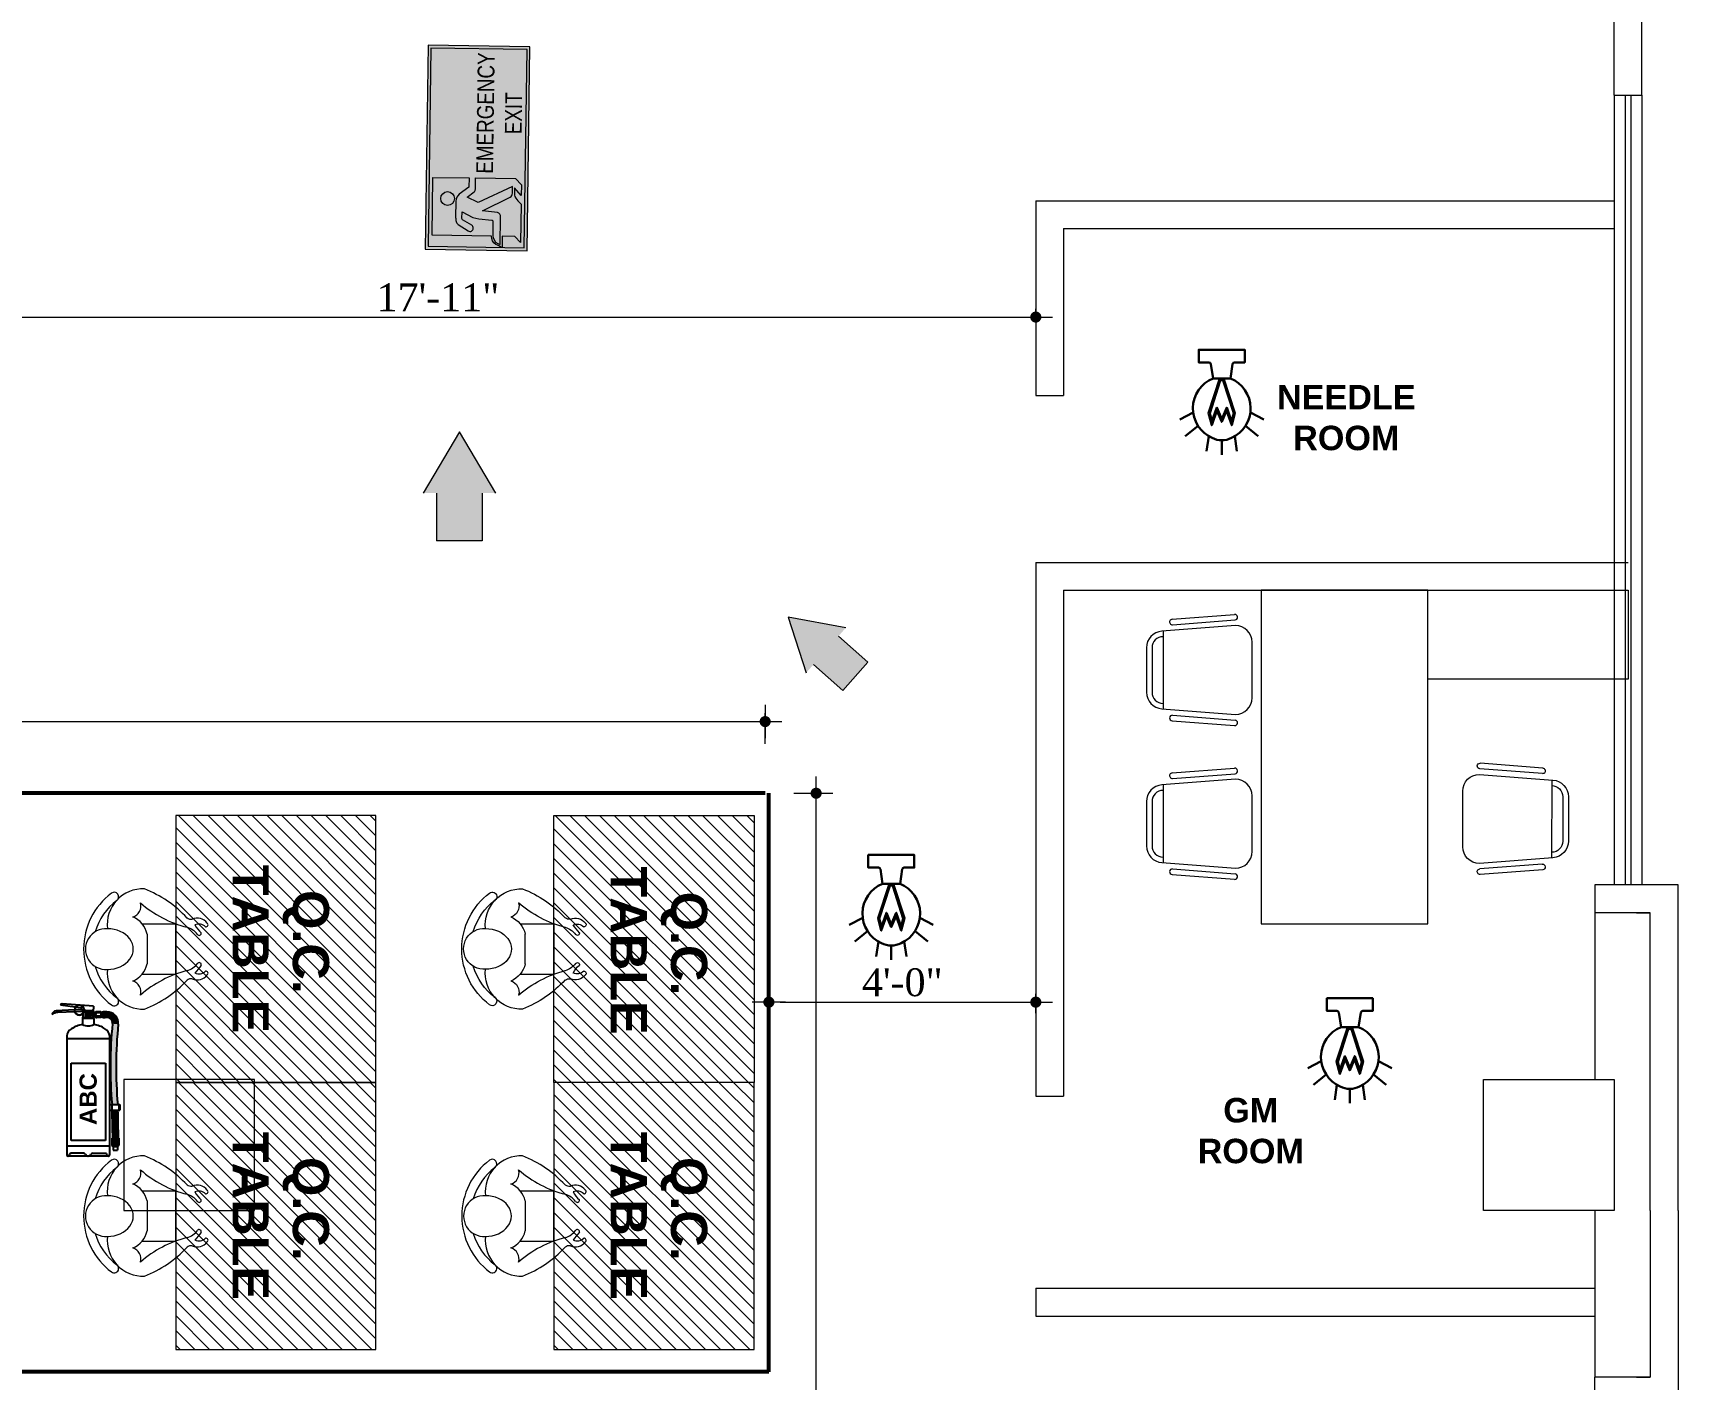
# Model space of a CAD drawing. Header units: inches. Extents: x -250485 to 735580, y -140410 to 288049.
# Drawn here: x 35336.7 to 35632.6, y 21327.8 to 21569.8 of the extents above; entities that cross this region are included whole.
import ezdxf

# ---------------------------------------------------------------- set-up
doc = ezdxf.new("R2010")
doc.units = ezdxf.units.IN
doc.header["$MEASUREMENT"] = 0
doc.header["$PDMODE"] = 35
doc.linetypes.add('DASHED', pattern=[0.75, 0.5, -0.25])
doc.layers.get('0').update_dxf_attribs({"lineweight": 0})
doc.layers.get('Defpoints').update_dxf_attribs({"lineweight": 0})
for name, color, linetype, lineweight in [('COLUMN-2', 102, 'Continuous', 0), ('DIM 01', 250, 'Continuous', 9), ('DIM_WORKING', 7, 'Continuous', 0), ('Emergency Light', 251, 'Continuous', 15), ('evacuation plan', 162, 'Continuous', 13), ('FURNITURE', 144, 'Continuous', 0), ('Layer1', 134, 'Continuous', 0), ('LINK', 32, 'Continuous', 0), ('MAN', 215, 'Continuous', 0), ('Road', 7, 'DASHED', 0), ('sheet', 7, 'Continuous', 15), ('Table', 244, 'Continuous', 0), ('TEXT-1', 7, 'Continuous', 0), ('wall', 7, 'Continuous', 0), ('WALL (I)', 7, 'Continuous', 0), ('window', 140, 'Continuous', 0)]:
    doc.layers.add(name, color=color, linetype=linetype, lineweight=lineweight)
doc.layers.add('FIREACC', color=30, linetype='Continuous')
doc.layers.add('OUTSIDE', color=253, linetype='Continuous')
doc.styles.add('DIM-3', font='arial.ttf', dxfattribs={"width": 0.8, "height": 6})
doc.styles.add('REG', font='times.ttf')
doc.styles.get("Standard").update_dxf_attribs({"font": 'arialbd.ttf', "height": 24})
doc.dimstyles.new('Dim-Pres', dxfattribs={"dimtxt": 5.5, "dimasz": 2, "dimexe": 1.5, "dimexo": 1.5, "dimgap": 1, "dimtad": 3, "dimdec": 0, "dimzin": 3, "dimdsep": 46, "dimlunit": 4, "dimtxsty": 'REG', "dimblk": 'point', "dimcen": 2, "dimclrd": 256, "dimclre": 256, "dimclrt": 7, "dimadec": 0, "dimazin": 0, "dimtfac": 0.75, "dimtdec": 0, "dimtmove": 1, "dimatfit": 3, "dimldrblk": 'point', "dimfxl": 0, "dimtolj": 1, "dimtzin": 0, "dimlwd": -1, "dimlwe": -1, "dimarcsym": 1})
pattern_1 = [(135, (57657.0014, 58848.9375), (-1.325825215, -1.325825215), [])]

# ---------------------------------------------------------------- blocks, each defined once
blk = doc.blocks.new('A$C03734933')
at = {"layer": 'FURNITURE', "color": 0, "lineweight": 13}
for p, q in [((-17.03, -0.59), (-8.24, 6.47)), ((-6.99, 4.91), (-17.34, -3.4)), ((-16.41, -1.37), (-7.62, 5.69)), ((2.82, -4.13), (-2.82, 4.13)), ((-17.16, -3.25), (-9.25, -14.81)), ((-17.94, -7.43), (-13.43, -14.02)), ((-17.11, -6.87), (-12.6, -13.46)), ((-9.45, -14.93), (2.04, -8.3)), ((-7.22, -14.79), (2.54, -9.16)), ((-6.72, -15.66), (3.04, -10.03))]:
    blk.add_line(p, q, dxfattribs=at)
for centre, radius, start, end in [((-7.93, 6.08), 0.5, 308.7694, 128.7694), ((-5.3, 2.43), 3, 34.3706, 124.3706), ((-16.72, -0.98), 0.5, 128.7694, 308.7694), ((-15.46, -5.74), 3, 128.7694, 214.3706), ((-15.46, -5.74), 2, 124.3706, 214.3706), ((0.35, -5.82), 3, 304.3706, 34.3706), ((2.79, -9.6), 0.5, 299.9719, 119.9719), ((-10.95, -12.33), 3, 214.3706, 299.9719), ((-10.95, -12.33), 2, 214.3706, 304.3706), ((-6.97, -15.23), 0.5, 119.9719, 299.9719)]:
    blk.add_arc(centre, radius, start, end, dxfattribs=at)
blk = doc.blocks.new('A$C2EF268AB')
at = {"layer": 'FURNITURE', "color": 0, "lineweight": 13}
blk.add_blockref('A$C03734933', (15.46, 5.74), dxfattribs=at)
blk = doc.blocks.new('A$C0A385B62')
at = {"layer": 'MAN'}
for p, q in [((12.8, 13.8), (5.25, 13.8)), ((5.25, 8.74), (5.25, 13.8)), ((12.8, 8.74), (12.8, 13.8)), ((6.78, 9.5), (11.27, 9.5))]:
    blk.add_line(p, q, dxfattribs=at)
for centre, major_axis, ratio, start_param, end_param in [((6.29, 17.03), (1.33, -1.33), 1, 3.011756, 4.336791), ((5.39, 18.34), (0.213, 0.213), 1, -0.990366, 1.743844), ((6.72, 17.29), (1.01, 1.01), 1, 1.590737, 2.798433), ((3.04, 20.88), (3.42, 3.42), 1, 4.442782, 4.759624), ((6.68, 17.32), (0.22, -0.22), 1, 6.040082, 8.853084), ((11.37, 17.32), (0.22, 0.22), 1, 0.571694, 3.384696), ((53.03, 68.46), (46.44, -46.44), 1, 4.811956, 4.835194), ((12.66, 18.34), (0.213, -0.213), 1, 1.397749, 4.131959), ((11.33, 17.29), (1.01, 1.01), 1, -1.227636, -0.01994), ((11.76, 17.03), (1.33, 1.33), 1, -1.195198, 0.129837), ((16.26, 2.74), (12.33, 12.33), 1, 1.534761, 1.981495), ((-10.84, 19.76), (12.13, 12.13), 1, -1.500161, -1.035997), ((3.52, 16.15), (0.744, -0.744), 1, 0.12019, 0.903179), ((8.74, 14.62), (2.19, -2.19), 1, 3.016096, 3.635716), ((9.31, 14.62), (2.19, 2.19), 1, -0.494124, 0.125496), ((28.88, 19.76), (12.13, 12.13), 1, 2.606793, 3.070957), ((14.53, 16.15), (0.744, 0.744), 1, 2.238414, 3.021402), ((1.82, 2.74), (12.33, 12.33), 1, -0.410698, 0.036036), ((5.41, 8.93), (3.82, -3.82), 1, 3.892704, 5.607304), ((2.59, 6.86), (1.22, 1.22), 1, -0.491791, 1.062111), ((7.56, 5.99), (2.55, 2.55), 1, 1.002801, 1.964608), ((9.04, 3.6), (0, 3.84), 0.793116, 4.700072, 7.865366), ((10.49, 5.99), (2.55, 2.55), 1, -0.393812, 0.567995), ((12.64, 8.93), (3.82, 3.82), 1, 3.82371, 5.532074), ((15.46, 6.86), (1.22, -1.22), 1, 2.079482, 3.633383), ((1.21, 4.56), (0.486, -0.486), 1, 1.452986, 4.552069), ((9.06, 10.51), (6.48, -6.48), 1, 4.573278, 5.207423), ((9.03, 10.51), (6.48, -6.48), 1, 5.787108, 6.421253), ((16.87, 4.58), (0.475, 0.475), 1, -1.432729, 1.708864), ((9.03, 10.51), (7.43, 7.43), 1, 3.004593, 4.850456), ((9.04, 3.33), (2.16, -2.16), 1, 3.851468, 7.14293)]:
    blk.add_ellipse(centre, major_axis=major_axis, ratio=ratio, start_param=start_param, end_param=end_param, dxfattribs=at)
blk = doc.blocks.new('A$C16DB04AD')
at = {"layer": 'Emergency Light', "color": 154, "lineweight": 30}
for p, q in [((-6.54, -14.39), (-9.59, -15.98)), ((6.54, -14.39), (9.59, -15.98)), ((-5.43, -17.4), (-8.33, -19.77)), ((5.43, -17.4), (8.33, -19.77)), ((-2.95, -19.78), (-3.46, -23.22)), ((0, -20.7), (0, -24)), ((2.95, -19.78), (3.46, -23.22))]:
    blk.add_line(p, q, dxfattribs=at)
blk.add_lwpolyline([(-2, -6.57), (-2.49, -3.28, 0.371278), (-2.94, -2.89), (-5.25, -2.89), (-5.25, 0), (5.25, 0), (5.25, -2.89), (2.94, -2.89, 0.371278), (2.49, -3.28), (2, -6.57)], format="xyb", dxfattribs=at)
at = {"layer": 'Emergency Light', "color": 1, "lineweight": 30}
blk.add_lwpolyline([(-0.43, -6.57), (-3.01, -14.48), (-2.28, -17.27), (-1.1, -13.91), (0, -16.5), (1.1, -13.91), (2.28, -17.27), (3.01, -14.48), (0.43, -6.57)], dxfattribs=at)
blk.add_lwpolyline([(0.43, -7.28, 0.690361), (-0.43, -7.28), (-2.75, -14.5), (-2.25, -16.42), (-1.12, -13.21), (0, -15.86), (1.12, -13.21), (2.25, -16.42), (2.75, -14.5), (0.43, -7.28)], format="xyb", dxfattribs=at)
at = {"layer": 'Emergency Light', "color": 154, "lineweight": 30}
blk.add_lwpolyline([(-2.02, -6.58), (2, -6.57)], dxfattribs=at)
for centre, radius, start, end in [((0.78, -13.41), 7.38, 112.0671, 245.9767), ((-0.78, -13.41), 7.38, 294.0233, 67.9329), ((0, -15.96), 4.74, 241.9689, 298.0311)]:
    blk.add_arc(centre, radius, start, end, dxfattribs=at)
blk = doc.blocks.new('WFE')
h = blk.add_hatch(color=255)
h.dxf.hatch_style = 1
h.paths.add_polyline_path([(-267898.14, 138466.65), (-267925.22, 138466.65), (-267925.22, 138453.12), (-267898.14, 138453.12)])
at = {"true_color": 0x00823c}
h = blk.add_hatch(color=116, dxfattribs=at)
h.dxf.hatch_style = 1
h.paths.add_polyline_path([(-267898.53, 138466.27), (-267924.83, 138466.27), (-267924.83, 138453.5), (-267898.53, 138453.5)])
h = blk.add_hatch(color=7)
h.dxf.hatch_style = 1
edge = h.paths.add_edge_path()
edge.add_line((-267915.67, 138465.76), (-267915.67, 138460.96))
edge.add_line((-267915.67, 138460.96), (-267916.89, 138460.95))
edge.add_line((-267916.89, 138460.95), (-267917.87, 138462.22))
edge.add_arc((-267918.79, 138461.48), 1.18, 38.6997, 89.1552)
edge.add_line((-267918.77, 138462.66), (-267920.97, 138462.66))
edge.add_arc((-267920.89, 138460.14), 2.52, 91.7797, 103.5408)
edge.add_arc((-267921.27, 138461.83), 0.786, 105.7358, 142.6328)
edge.add_line((-267921.89, 138462.31), (-267922.7, 138460.97))
edge.add_arc((-267922.33, 138460.73), 0.434, 146.6305, 329.27)
edge.add_line((-267921.96, 138460.51), (-267921.24, 138461.73))
edge.add_arc((-267921.09, 138461.64), 0.176, 91.289, 148.2105, ccw=False)
edge.add_line((-267921.09, 138461.82), (-267920.17, 138461.82))
edge.add_line((-267920.17, 138461.82), (-267920.91, 138460.36))
edge.add_line((-267920.91, 138460.36), (-267921.1, 138459.57))
edge.add_line((-267921.1, 138459.57), (-267921.25, 138457.85))
edge.add_arc((-267921.37, 138457.83), 0.125, -85.898, 7.6051, ccw=False)
edge.add_line((-267921.36, 138457.71), (-267922.79, 138457.71))
edge.add_arc((-267922.82, 138454.18), 3.53, 89.4971, 101.3594)
edge.add_arc((-267923.32, 138456.51), 1.15, 100.0089, 171.4142)
edge.add_line((-267924.45, 138456.68), (-267920.81, 138456.69))
edge.add_arc((-267920.77, 138457.28), 0.589, 266.7226, 344.0757)
edge.add_line((-267920.21, 138457.12), (-267920.01, 138459.09))
edge.add_line((-267920.01, 138459.09), (-267918.13, 138455.48))
edge.add_arc((-267917.62, 138455.74), 0.573, 207.3378, 270.1311)
edge.add_line((-267917.62, 138455.17), (-267916.72, 138455.17))
edge.add_line((-267916.72, 138455.17), (-267918.94, 138459.69))
edge.add_line((-267918.94, 138459.69), (-267918.25, 138461.19))
edge.add_line((-267918.25, 138461.19), (-267917.51, 138460.24))
edge.add_arc((-267917.16, 138460.56), 0.468, 222.2016, 269.5545)
edge.add_line((-267917.16, 138460.09), (-267915.67, 138460.09))
edge.add_line((-267915.67, 138460.09), (-267915.67, 138454.79))
edge.add_line((-267915.67, 138454.79), (-267916.48, 138453.99))
edge.add_line((-267916.48, 138453.99), (-267917.89, 138453.99))
edge.add_line((-267917.89, 138453.99), (-267916.91, 138454.91))
edge.add_line((-267916.91, 138454.91), (-267917.87, 138454.91))
edge.add_arc((-267917.29, 138453.25), 1.76, 109.0672, 137.8746)
edge.add_line((-267918.6, 138454.43), (-267919.06, 138453.99))
edge.add_line((-267919.06, 138453.99), (-267924.15, 138453.99))
edge.add_line((-267924.15, 138453.99), (-267923.36, 138454.78))
edge.add_line((-267923.36, 138454.78), (-267923.36, 138456.44))
edge.add_line((-267923.36, 138456.44), (-267924.83, 138456.43))
edge.add_arc((-267918.88, 138454.19), 6.36, 150.9073, 159.3468, ccw=False)
edge.add_arc((-267923.35, 138456.57), 1.3, 89.7522, 146.6944, ccw=False)
edge.add_line((-267923.34, 138457.87), (-267923.34, 138465.76))
edge.add_line((-267923.34, 138465.76), (-267915.67, 138465.76))
edge = h.paths.add_edge_path(flags=16)
edge.add_arc((-267918.45, 138463.76), 0.912, 0, 360)
h = blk.add_hatch(color=7)
h.dxf.hatch_style = 1
h.paths.add_polyline_path([(-267910.19, 138462.55), (-267910.19, 138463.83), (-267907.55, 138463.83), (-267909.18, 138465.36), (-267907.54, 138465.36), (-267905.16, 138463.19), (-267907.53, 138461.02), (-267909.19, 138461.02), (-267907.55, 138462.55)])
at = {"color": 255}
blk.add_lwpolyline([(-267898.14, 138466.65), (-267925.22, 138466.65), (-267925.22, 138453.12), (-267898.14, 138453.12)], close=True, dxfattribs=at)
at = {"color": 116, "true_color": 0x00823c}
blk.add_lwpolyline([(-267898.53, 138466.27), (-267924.83, 138466.27), (-267924.83, 138453.5), (-267898.53, 138453.5)], close=True, dxfattribs=at)
at = {"color": 255}
blk.add_lwpolyline([(-267915.67, 138465.76), (-267915.67, 138460.96), (-267916.89, 138460.95), (-267917.87, 138462.22, 0.223781), (-267918.77, 138462.66), (-267920.97, 138462.66, 0.051363), (-267921.48, 138462.59, 0.162399), (-267921.89, 138462.31), (-267922.7, 138460.97, 1.023303), (-267921.96, 138460.51), (-267921.24, 138461.73, -0.253603), (-267921.09, 138461.82), (-267920.17, 138461.82), (-267920.91, 138460.36), (-267921.1, 138459.57), (-267921.25, 138457.85, -0.432237), (-267921.36, 138457.71), (-267922.79, 138457.71, 0.051805), (-267923.52, 138457.64, 0.322053), (-267924.45, 138456.68), (-267920.81, 138456.69, 0.350945), (-267920.21, 138457.12), (-267920.01, 138459.09), (-267918.13, 138455.48, 0.281056), (-267917.62, 138455.17), (-267916.72, 138455.17), (-267918.94, 138459.69), (-267918.25, 138461.19), (-267917.51, 138460.24, 0.209607), (-267917.16, 138460.09), (-267915.67, 138460.09), (-267915.67, 138454.79), (-267916.48, 138453.99), (-267917.89, 138453.99), (-267916.91, 138454.91), (-267917.87, 138454.91, 0.126362), (-267918.6, 138454.43), (-267919.06, 138453.99), (-267924.15, 138453.99), (-267923.36, 138454.78), (-267923.36, 138456.44), (-267924.83, 138456.43, -0.036841), (-267924.44, 138457.28, -0.253699), (-267923.34, 138457.87), (-267923.34, 138465.76), (-267915.67, 138465.76)], format="xyb", close=True, dxfattribs=at)
blk.add_circle((-267918.45, 138463.76), 0.912, dxfattribs=at)
at = {"layer": 'DIM 01', "color": 255, "lineweight": -2, "insert": (-267908.26, 138460.02), "char_height": 2.2352, "attachment_point": 1, "style": 'DIM-3'}
blk.add_mtext_dynamic_manual_height_columns('\\pi-6.82409;{\\C0;EMERGENCY\\P\\pi-1.53473;EXIT}', width=2.2352, gutter_width=11.18, heights=[0], dxfattribs=at)
blk = doc.blocks.new('hfev')
at = {"layer": 'evacuation plan'}
h = blk.add_hatch(color=60, dxfattribs=at)
h.dxf.hatch_style = 1
h.paths.add_polyline_path([(40299.06, 13041.14), (40287.18, 13021.16), (40310.94, 13021.16)])
h.paths.add_polyline_path([(40306.54, 13021.16), (40291.58, 13021.16), (40291.58, 13005.53), (40306.54, 13005.53)])
at = {"layer": 'evacuation plan', "color": 9, "true_color": 0xafd9aa}
for p, q in [((40287.18, 13021.16), (40299.06, 13041.14)), ((40299.06, 13041.14), (40310.94, 13021.16)), ((40291.58, 13021.16), (40291.58, 13005.53)), ((40306.54, 13021.16), (40306.54, 13005.53)), ((40291.58, 13005.53), (40306.54, 13005.53))]:
    blk.add_line(p, q, dxfattribs=at)
blk = doc.blocks.new('*U196')
at = {"layer": 'OUTSIDE', "linetype": 'Continuous'}
for points in [[(-100.1, 481.8), (-104.2, 460.2), (-78.9, 477.6)], [(-78.9, 477.6), (-104.2, 460.2), (-84.3, 462.4)], [(-84.3, 462.4), (-104.2, 460.2), (-76.6, 321.2)], [(-104.2, 460.2), (-96.6, 320.1), (-76.6, 321.2)], [(-85.3, 498), (-100.1, 481.8), (-46.6, 485.8)], [(-46.6, 485.8), (-100.1, 481.8), (-64, 484)], [(-64, 484), (-100.1, 481.8), (-78.9, 477.6)], [(-64.2, 504), (-85.3, 498), (-52.4, 503.4)], [(-52.4, 503.4), (-85.3, 498), (-46.6, 502.2)], [(-43.2, 502.2), (-85.3, 498), (-43.2, 485.8)], [(-85.3, 498), (-43.2, 502.2), (-46.6, 502.2)], [(-85.3, 498), (-46.6, 485.8), (-43.2, 485.8)], [(-52.4, 503.4), (-58.3, 504), (-64.2, 504)], [(-46.6, 485.8), (-64, 484), (-52.4, 484.6)], [(-52.4, 484.6), (-64, 484), (-58.3, 484)], [(-96.6, 320.1), (-102.4, 180), (-82.5, 180)], [(-76.6, 321.2), (-96.6, 320.1), (-82.5, 180)], [(-82, 160), (-102.8, 111), (-82.8, 111)], [(-102, 160), (-102.8, 111), (-82, 160)], [(-102.8, 111), (-104.2, 62), (-84.2, 62)], [(-82.8, 111), (-102.8, 111), (-84.2, 62)]]:
    blk.add_solid(points, dxfattribs=at)
blk = doc.blocks.new('*U195')
at = {"layer": 'OUTSIDE', "linetype": 'Continuous'}
for points in [[(0, 488.3), (-0.7, 487.2), (0.9, 485.5)], [(-0.7, 487.2), (-0.3, 486), (0.9, 485.5)], [(0.4, 499.9), (0, 488.3), (0.9, 485.5)], [(0.8, 499.9), (0.4, 499.9), (0.9, 485.5)], [(0.9, 499.9), (0.8, 499.9), (0.9, 485.5)], [(0.9, 499.9), (0.9, 485.5), (1.7, 488.3)], [(1.2, 499.9), (0.9, 499.9), (1.7, 488.3)], [(1.7, 488.3), (0.9, 485.5), (2.4, 487.2)], [(2.4, 487.2), (0.9, 485.5), (2, 486)]]:
    blk.add_solid(points, dxfattribs=at)
blk = doc.blocks.new('ABC')
at = {"layer": 'FIREACC', "color": 11}
for p, q in [((-39154.2, 31706.6), (-39205.4, 31703.9)), ((-39153.3, 31701.1), (-39200, 31699.5)), ((-39151.6, 31714.1), (-39192.8, 31719.9)), ((-39100.5, 31717.2), (-39188.6, 31723.6)), ((-39133.8, 31707.7), (-39153.8, 31706.7)), ((-39127.3, 31701.9), (-39152.9, 31701.1)), ((-39135.7, 31711.8), (-39151.1, 31714)), ((-39133.7, 31709.3), (-39133.9, 31706.3)), ((-39126.8, 31704), (-39131.4, 31703.7)), ((-39100.3, 31685.2), (-39130.7, 31685.2)), ((-39130.7, 31683.6), (-39130.7, 31682)), ((-39100.3, 31683.6), (-39130.7, 31683.6)), ((-39129.4, 31697.8), (-39129.4, 31701.2)), ((-39129.4, 31701.2), (-39127.5, 31701.2)), ((-39129.4, 31685.2), (-39129.4, 31697.1)), ((-39127, 31701.2), (-39101.6, 31701.2)), ((-39105.9, 31702.6), (-39126.8, 31701.9)), ((-39105.9, 31705.1), (-39126.3, 31704)), ((-39106, 31703.5), (-39105.9, 31705.1)), ((-39102.2, 31701.2), (-39101.8, 31707.1)), ((-39100.5, 31717.2), (-39101.7, 31701.2)), ((-39101.6, 31685.2), (-39101.6, 31701.2)), ((-39100.3, 31683.6), (-39100.3, 31682)), ((-39099.5, 31682), (-39131.5, 31682)), ((-39131.5, 31682), (-39131.5, 31666)), ((-39099.5, 31682), (-39099.5, 31666)), ((-39175.5, 31633.6), (-39175.5, 31300.6)), ((-39055.5, 31633.6), (-39055.5, 31300.6)), ((-39128.8, 31305.6), (-39163.6, 31305.6)), ((-39102.2, 31305.6), (-39066.5, 31305.6))]:
    blk.add_line(p, q, dxfattribs=at)
for centre, radius in [((-39115.5, 31693.2), 8), ((-39115.5, 31693.2), 7.11), ((-39104.1, 31703.3), 0.818)]:
    blk.add_circle(centre, radius, dxfattribs=at)
for centre, radius, start, end in [((-39201.9, 31687.7), 16.6, 102.0731, 158.0787), ((-39195.2, 31655.6), 44.2, 96.1934, 120.0254), ((-39188.8, 31719.6), 4, 85.8388, 175.8388), ((-39136.1, 31709.5), 2.4, 355.8388, 82.0095), ((-39131.5, 31706.1), 2.4, 175.8388, 273.0799), ((-39130.7, 31684.4), 0.8, 90, 270), ((-39104.1, 31703.3), 1.96, 175.8388, 355.8388), ((-39100.3, 31684.4), 0.8, 270, 90), ((-39149.4, 31630.6), 26.3, 119.5311, 173.3898), ((-39115, 31581.1), 86.5, 100.9999, 123.208), ((-39116, 31581.1), 86.5, 56.792, 79.0001), ((-39081.6, 31630.6), 26.3, 6.6102, 60.4689), ((-39171.3, 31302.3), 4.51, 202.0814, 252.7663), ((-39172.9, 31302.4), 4.45, 276.3773, 340.9868), ((-39160, 31298.3), 9.06, 135.2683, 162.981), ((-39164, 31301.8), 3.74, 83.2574, 130.4174), ((-39128.4, 31298.8), 6.79, 39.6417, 93.3999), ((-39115.8, 31305.7), 7.75, 199.8006, 272.52), ((-39115.2, 31305.7), 7.75, 267.48, 340.1994), ((-39102.6, 31298.8), 6.79, 86.6001, 140.3583), ((-39067, 31301.8), 3.74, 49.5826, 96.7426), ((-39071, 31298.3), 9.06, 17.019, 44.7317), ((-39058.1, 31302.4), 4.45, 199.0132, 263.6227), ((-39059.7, 31302.3), 4.51, 287.2337, 337.9186)]:
    blk.add_arc(centre, radius, start, end, dxfattribs=at)
at = {"layer": 'OUTSIDE', "color": 11}
for p, q in [((-39125.1, 31706.4), (-39126.9, 31706.4)), ((-39126.9, 31705.7), (-39125.1, 31705.7)), ((-39118.4, 31695), (-39120.3, 31696.2)), ((-39116.2, 31689.4), (-39118.2, 31699.8)), ((-39115.8, 31697.9), (-39116.2, 31688.6)), ((-39115.8, 31697.9), (-39115.5, 31697.9)), ((-39115.8, 31697.9), (-39115.5, 31697.9)), ((-39115.1, 31697.9), (-39115.5, 31697.9)), ((-39115.1, 31697.9), (-39114.8, 31688.6)), ((-39114.8, 31689.4), (-39112.8, 31699.8)), ((-39112.6, 31695), (-39110.7, 31696.2)), ((-39101.7, 31701.2), (-39102.2, 31701.2)), ((-39096.3, 31699.5), (-39101.6, 31699.5)), ((-39096.3, 31695.5), (-39101.6, 31695.5)), ((-39096.3, 31690.9), (-39101.6, 31690.9)), ((-39096.3, 31686.9), (-39101.6, 31686.9)), ((-39096.3, 31699.5), (-39096.3, 31686.9)), ((-39080.4, 31698.9), (-39092, 31698.9)), ((-39080.3, 31697.8), (-39092, 31697.8)), ((-39080.3, 31688.6), (-39092, 31688.6)), ((-39080.4, 31687.5), (-39092, 31687.5)), ((-39080.3, 31701.2), (-39091.7, 31701.2)), ((-39080.3, 31685.2), (-39091.7, 31685.2)), ((-39080.3, 31701.2), (-39080.3, 31685.2)), ((-39080.2, 31686.6), (-39077.6, 31686.6)), ((-39063.4, 31685.2), (-39068.2, 31685.2)), ((-39055.5, 31626), (-39175.5, 31626)), ((-39055.5, 31326), (-39175.5, 31326)), ((-39058.3, 31298), (-39172.7, 31298))]:
    blk.add_line(p, q, dxfattribs=at)
at = {"layer": 'OUTSIDE', "color": 1}
for p, q in [((-39080.2, 31699.8), (-39077.6, 31699.8)), ((-39063.4, 31701.2), (-39068.2, 31701.2)), ((-39163.5, 31341.8), (-39163.5, 31557.8)), ((-39163.5, 31557.8), (-39067.5, 31557.8)), ((-39067.5, 31557.8), (-39067.5, 31341.8)), ((-39055.5, 31442), (-39027.5, 31442)), ((-39055.5, 31426), (-39027.5, 31426)), ((-39049.5, 31442), (-39049.5, 31426)), ((-39029.6, 31442), (-39029.6, 31426)), ((-39027.5, 31442), (-39027.5, 31426)), ((-39067.5, 31341.8), (-39163.5, 31341.8)), ((-39049, 31347.6), (-39049, 31346)), ((-39049, 31347.6), (-39029.8, 31347.6)), ((-39048.6, 31346), (-39049, 31346)), ((-39049, 31346), (-39049, 31328)), ((-39048.6, 31345.9), (-39048.6, 31328)), ((-39047.4, 31326), (-39031.4, 31326)), ((-39046.2, 31325), (-39046.2, 31326)), ((-39032.6, 31325), (-39046.2, 31325)), ((-39043.3, 31346), (-39045.7, 31346)), ((-39045.7, 31345.9), (-39045.7, 31328)), ((-39045.7, 31325), (-39045.7, 31314)), ((-39033.2, 31324.1), (-39045.7, 31324.1)), ((-39043.3, 31345.9), (-39043.3, 31328)), ((-39040.6, 31326), (-39040.6, 31346)), ((-39040.6, 31326), (-39040.6, 31346)), ((-39040.6, 31346), (-39038.2, 31346)), ((-39038.2, 31326), (-39038.2, 31346)), ((-39035.6, 31346), (-39033.2, 31346)), ((-39035.6, 31345.9), (-39035.6, 31328)), ((-39033.2, 31345.9), (-39033.2, 31328)), ((-39033.2, 31325), (-39033.2, 31314)), ((-39032.6, 31325), (-39032.6, 31326)), ((-39030.3, 31346), (-39029.8, 31346)), ((-39030.3, 31345.9), (-39030.3, 31328)), ((-39029.8, 31347.6), (-39029.8, 31346)), ((-39029.8, 31346), (-39029.8, 31328)), ((-39045.7, 31314), (-39033.2, 31314))]:
    blk.add_line(p, q, dxfattribs=at)
at = {"layer": 'OUTSIDE', "color": 11}
for centre, radius, start, end in [((-39140.2, 31705.9), 14, 1.7796, 358.9745), ((-39140.2, 31705.9), 13.6, 1.8369, 358.9415), ((-39126.9, 31706), 0.343, 90, 270), ((-39125.1, 31706), 0.343, 270, 90), ((-39115.5, 31693.2), 5.65, 115.6308, 148.0837), ((-39115.5, 31693.2), 3.41, 125.5003, 148.0837), ((-39115.5, 31687.6), 1.22, 124.1991, 55.3937), ((-39115.5, 31693.2), 3.41, 31.9163, 54.4997), ((-39115.5, 31693.2), 5.65, 31.9163, 64.3692), ((-39091.5, 31693.8), 7.45, 91.1883, 129.7873), ((-39091.5, 31692.6), 7.45, 230.2127, 268.8117), ((-39089.6, 31693.2), 5.13, 117.4534, 242.5466), ((-39091.9, 31700.9), 1.98, 181.0474, 268.0119), ((-39091.9, 31685.5), 1.98, 91.9881, 178.9526), ((-39066.2, 31730.2), 45.1, 255.4552, 267.5164), ((-39063.5, 31669), 32.2, 354.9737, 89.8444), ((-39063.5, 31669), 16.2, 356.2273, 89.6749), ((-39118, 31687.9), 25.7, 238.3845, 275.6038), ((-39113.4, 31689.8), 27.6, 265.6954, 300.3163), ((-37883.4, 31547.2), 1170.2, 174.0773, 185.1556)]:
    blk.add_arc(centre, radius, start, end, dxfattribs=at)
at = {"layer": 'OUTSIDE', "color": 1}
for centre, radius, start, end in [((-39066.2, 31656.2), 45.1, 92.4836, 104.5448), ((-37872.2, 31546.6), 1165.4, 174.1113, 185.1494), ((-35847.1, 31458.9), 3202.3, 180.5894, 181.9925), ((-35847.1, 31458.9), 3186.3, 180.5923, 182.0025), ((-39046.1, 31328.7), 2.97, 192.2541, 244.019), ((-39045.7, 31328.7), 2.97, 192.2541, 244.019), ((-39042.8, 31328.7), 2.97, 192.2541, 244.019), ((-39040.4, 31328.7), 2.97, 192.2541, 244.019), ((-39038.5, 31328.7), 2.97, 295.981, 347.7459), ((-39036.1, 31328.7), 2.97, 295.981, 347.7459), ((-39033.2, 31328.7), 2.97, 295.981, 347.7459), ((-39032.7, 31328.7), 2.97, 295.981, 347.7459)]:
    blk.add_arc(centre, radius, start, end, dxfattribs=at)
at = {"layer": 'OUTSIDE', "color": 11, "linetype": 'Continuous', "xscale": -0.8000000000029104, "yscale": 0.7999999999992724, "zscale": 0.7999999999999443}
blk.add_blockref('*U195', (-39114.8, 31298), dxfattribs=at)
at = {"layer": 'OUTSIDE', "color": 1, "linetype": 'Continuous', "xscale": -0.8000000000029104, "yscale": 0.7999999999992724, "zscale": 0.7999999999999443}
blk.add_blockref('*U196', (-39114.8, 31298), dxfattribs=at)
at = {"layer": 'sheet', "color": 5, "insert": (-39091, 31384.5), "char_height": 48, "width": 165, "attachment_point": 7, "rotation": 90}
blk.add_mtext('{\\C6;ABC}', dxfattribs=at)
blk = doc.blocks.new('dot')
at = {"color": 4}
for p, q in [((0, 1.5), (0, -1.5)), ((-1.5, 0), (1.5, 0))]:
    blk.add_line(p, q, dxfattribs=at)
at = {"color": 6, "const_width": 0.5}
blk.add_lwpolyline([(-0.25, 0, 1), (0.25, 0, 1)], format="xyb", close=True, dxfattribs=at)
blk = doc.blocks.new('point')
blk.add_blockref('dot', (0, 0))
blk = doc.blocks.new('*D768')
at = {"layer": 'Defpoints', "color": 0, "ltscale": 30, "transparency": 16777216}
for p in [(35468.4, 21445.97), (34245.4, 21433.08), (35468.4, 21433.08)]:
    blk.add_point(p, dxfattribs=at)
at = {"layer": 'Layer1', "ltscale": 30, "transparency": 16777216}
for p, q in [((34245.4, 21441.97), (34245.4, 21447.47)), ((35468.4, 21441.97), (35468.4, 21447.47)), ((34247.4, 21445.97), (35466.4, 21445.97))]:
    blk.add_line(p, q, dxfattribs=at)
at = {"layer": 'Layer1', "ltscale": 30, "transparency": 16777216, "xscale": 2, "yscale": 2, "zscale": 2, "rotation": 180}
blk.add_blockref('point', (34245.4, 21445.97), dxfattribs=at)
at = {"layer": 'Layer1', "ltscale": 30, "transparency": 16777216, "xscale": 2, "yscale": 2, "zscale": 2}
blk.add_blockref('point', (35468.4, 21445.97), dxfattribs=at)
at = {"layer": 'Layer1', "color": 7, "ltscale": 30, "transparency": 16777216, "insert": (34856.9, 21449.51), "char_height": 5, "attachment_point": 5, "style": 'REG'}
blk.add_mtext('\\A1;101\'-11"', dxfattribs=at)
blk = doc.blocks.new('*D774')
at = {"layer": 'Defpoints', "color": 0, "ltscale": 30, "transparency": 16777216}
for p in [(35469.07, 21433.08), (35477.57, 21433.08), (35469.07, 21118.59)]:
    blk.add_point(p, dxfattribs=at)
at = {"layer": 'Layer1', "ltscale": 30, "transparency": 16777216}
for p, q in [((35473.57, 21433.08), (35479.07, 21433.08)), ((35477.57, 21120.59), (35477.57, 21431.08)), ((35473.57, 21118.59), (35479.07, 21118.59))]:
    blk.add_line(p, q, dxfattribs=at)
at = {"layer": 'Layer1', "ltscale": 30, "transparency": 16777216, "xscale": 2, "yscale": 2, "zscale": 2}
for p, rotation in [((35477.57, 21433.08), 90), ((35477.57, 21118.59), 270)]:
    blk.add_blockref('point', p, dxfattribs=dict(at, rotation=rotation))
at = {"layer": 'Layer1', "color": 7, "ltscale": 30, "transparency": 16777216, "insert": (35474.03, 21275.83), "char_height": 5, "attachment_point": 5, "rotation": 90, "style": 'REG'}
blk.add_mtext('\\A1;26\'-2"', dxfattribs=at)
blk = doc.blocks.new('*D775')
at = {"layer": 'Defpoints', "color": 0, "ltscale": 30, "transparency": 16777216}
for p in [(35517.07, 21395.52), (35469.07, 21392.02), (35517.07, 21392.02)]:
    blk.add_point(p, dxfattribs=at)
at = {"layer": 'Layer1', "ltscale": 30, "transparency": 16777216}
for p, q in [((35469.07, 21393.52), (35469.07, 21397.02)), ((35517.07, 21393.52), (35517.07, 21397.02)), ((35471.07, 21395.52), (35515.07, 21395.52))]:
    blk.add_line(p, q, dxfattribs=at)
at = {"layer": 'Layer1', "ltscale": 30, "transparency": 16777216, "xscale": 2, "yscale": 2, "zscale": 2, "rotation": 180}
blk.add_blockref('point', (35469.07, 21395.52), dxfattribs=at)
at = {"layer": 'Layer1', "ltscale": 30, "transparency": 16777216, "xscale": 2, "yscale": 2, "zscale": 2}
blk.add_blockref('point', (35517.07, 21395.52), dxfattribs=at)
at = {"layer": 'Layer1', "color": 7, "ltscale": 30, "transparency": 16777216, "insert": (35493.07, 21399.06), "char_height": 5, "attachment_point": 5, "style": 'REG'}
blk.add_mtext('\\A1;4\'-0"', dxfattribs=at)
blk = doc.blocks.new('*D778')
at = {"layer": 'Defpoints', "color": 0, "ltscale": 30, "transparency": 16777216}
for p in [(35302.07, 21518.7), (35517.07, 21518.7), (35517.07, 21518.7)]:
    blk.add_point(p, dxfattribs=at)
at = {"layer": 'Layer1', "ltscale": 30, "transparency": 16777216}
for p, q in [((35302.07, 21518.7), (35302.07, 21520.2)), ((35304.07, 21518.7), (35515.07, 21518.7)), ((35517.07, 21518.7), (35517.07, 21520.2))]:
    blk.add_line(p, q, dxfattribs=at)
at = {"layer": 'Layer1', "ltscale": 30, "transparency": 16777216, "xscale": 2, "yscale": 2, "zscale": 2, "rotation": 180}
blk.add_blockref('point', (35302.07, 21518.7), dxfattribs=at)
at = {"layer": 'Layer1', "ltscale": 30, "transparency": 16777216, "xscale": 2, "yscale": 2, "zscale": 2}
blk.add_blockref('point', (35517.07, 21518.7), dxfattribs=at)
at = {"layer": 'Layer1', "color": 7, "ltscale": 30, "transparency": 16777216, "insert": (35409.57, 21522.25), "char_height": 5, "attachment_point": 5, "style": 'REG'}
blk.add_mtext('\\A1;17\'-11"', dxfattribs=at)

msp = doc.modelspace()

# ---------------------------------------------------------------- hatches: boundary and pattern name
at = {"layer": 'Table'}
h = msp.add_hatch(dxfattribs=at)
h.set_pattern_fill('ANSI31', scale=15, angle=-270, style=0)
h.set_pattern_definition([(135, (57589.0014, 58896.9375), (-1.325825215, -1.325825215), [])])
h.paths.add_polyline_path([(35398.4, 21381.08), (35398.4, 21429.08), (35362.4, 21429.08), (35362.4, 21381.08)])
h.paths.add_polyline_path([(35369.08, 21420.95), (35369.08, 21388.93), (35393.31, 21388.93), (35393.31, 21420.95)], flags=24)
h = msp.add_hatch(dxfattribs=at)
h.set_pattern_fill('ANSI31', scale=15, angle=-270, style=0)
h.set_pattern_definition(pattern_1)
h.paths.add_polyline_path([(35466.4, 21429.08), (35466.4, 21381.08), (35430.4, 21381.08), (35430.4, 21429.08)])
h.paths.add_polyline_path([(35437.08, 21420.66), (35437.08, 21388.64), (35461.31, 21388.64), (35461.31, 21420.66)], flags=24)
h = msp.add_hatch(dxfattribs=at)
h.set_pattern_fill('ANSI31', scale=15, angle=-270, style=0)
h.set_pattern_definition([(135, (57589.0014, 58848.9375), (-1.325825215, -1.325825215), [])])
h.paths.add_polyline_path([(35398.4, 21333.08), (35398.4, 21381.08), (35362.4, 21381.08), (35362.4, 21333.08)])
h.paths.add_polyline_path([(35369.08, 21372.95), (35369.08, 21340.93), (35393.31, 21340.93), (35393.31, 21372.95)], flags=24)
h = msp.add_hatch(dxfattribs=at)
h.set_pattern_fill('ANSI31', scale=15, angle=-270, style=0)
h.set_pattern_definition(pattern_1)
h.paths.add_polyline_path([(35466.4, 21333.08), (35466.4, 21381.08), (35430.4, 21381.08), (35430.4, 21333.08)])
h.paths.add_polyline_path([(35437.08, 21372.95), (35437.08, 21340.93), (35461.31, 21340.93), (35461.31, 21372.95)], flags=24)

# ---------------------------------------------------------------- linework, layer by layer
at = {"layer": 'COLUMN-2', "color": 7}
for points in [[(35376.57, 21381.59), (35353.07, 21381.59), (35353.07, 21358.09), (35376.57, 21358.09)], [(35597.57, 21381.59), (35621.07, 21381.59), (35621.07, 21358.09), (35597.57, 21358.09)]]:
    msp.add_lwpolyline(points, close=True, dxfattribs=at)
at = {"layer": 'DIM_WORKING', "color": 7, "ltscale": 30}
for points in [[(35617.57, 21411.59), (35617.57, 21381.59)], [(35617.57, 21358.09), (35617.57, 21328.09)]]:
    msp.add_lwpolyline(points, dxfattribs=at)
at = {"layer": 'FURNITURE', "color": 7, "lineweight": 13}
for points in [[(35587.57, 21469.59), (35557.57, 21469.59), (35557.57, 21409.59), (35587.57, 21409.59)], [(35587.57, 21469.59), (35623.57, 21469.59), (35623.57, 21453.59), (35587.57, 21453.59)]]:
    msp.add_lwpolyline(points, close=True, dxfattribs=at)
at = {"layer": 'Road', "color": 7, "ltscale": 30}
for p, q in [((35469.07, 21329.08), (35469.07, 21433.08)), ((34246.07, 21329.08), (35469.07, 21329.08)), ((34246.07, 21329.08), (35469.07, 21329.08))]:
    msp.add_line(p, q, dxfattribs=at)
at = {"layer": 'Table', "color": 7}
for points in [[(35398.4, 21381.08), (35398.4, 21429.08), (35362.4, 21429.08), (35362.4, 21381.08)], [(35466.4, 21429.08), (35466.4, 21381.08), (35430.4, 21381.08), (35430.4, 21429.08)], [(35398.4, 21333.08), (35398.4, 21381.08), (35362.4, 21381.08), (35362.4, 21333.08)], [(35466.4, 21333.08), (35466.4, 21381.08), (35430.4, 21381.08), (35430.4, 21333.08)]]:
    msp.add_lwpolyline(points, close=True, dxfattribs=at)
at = {"layer": 'wall', "color": 75, "lineweight": 53, "ltscale": 100000}
for p, q in [((35468.4, 21433.08), (34245.4, 21433.08)), ((35469.07, 21329.08), (35469.07, 21433.08)), ((35469.07, 21329.08), (34246.07, 21329.08))]:
    msp.add_line(p, q, dxfattribs=at)
at = {"layer": 'WALL (I)', "color": 7, "ltscale": 30}
for p, q in [((35626.07, 21558.59), (35626.07, 21695.59)), ((35621.07, 21558.59), (35621.07, 21660.59)), ((35621.07, 21558.59), (35626.07, 21558.59)), ((35517.07, 21539.59), (35621.07, 21539.59)), ((35517.07, 21539.59), (35517.07, 21504.59)), ((35522.07, 21534.59), (35621.07, 21534.59)), ((35522.07, 21534.59), (35522.07, 21504.59)), ((35517.07, 21504.59), (35522.07, 21504.59)), ((35517.07, 21474.59), (35517.07, 21378.59)), ((35517.07, 21474.59), (35623.57, 21474.59)), ((35522.07, 21469.59), (35522.07, 21378.59)), ((35522.07, 21469.59), (35623.57, 21469.59)), ((35632.57, 21416.59), (35617.57, 21416.59)), ((35617.57, 21416.59), (35617.57, 21411.59)), ((35632.57, 21358.09), (35632.57, 21416.59)), ((35627.57, 21411.59), (35617.57, 21411.59)), ((35625.07, 21411.59), (35627.57, 21411.59)), ((35627.57, 21358.09), (35627.57, 21411.59)), ((35517.07, 21378.59), (35522.07, 21378.59)), ((35627.57, 21358.09), (35627.57, 21328.09)), ((35632.57, 21358.09), (35632.57, 21323.09)), ((35517.07, 21344.09), (35517.07, 21339.09)), ((35517.07, 21344.09), (35617.57, 21344.09)), ((35517.07, 21339.09), (35617.57, 21339.09)), ((35627.57, 21328.09), (35617.57, 21328.09)), ((35617.57, 21323.09), (35617.57, 21328.09)), ((35625.07, 21328.09), (35627.57, 21328.09))]:
    msp.add_line(p, q, dxfattribs=at)
at = {"layer": 'window', "color": 7, "ltscale": 30}
for p, q in [((35621.07, 21558.59), (35621.07, 21416.59)), ((35623.07, 21558.59), (35623.07, 21416.59)), ((35624.07, 21558.59), (35624.07, 21416.59)), ((35626.07, 21558.59), (35626.07, 21416.59))]:
    msp.add_line(p, q, dxfattribs=at)

# ---------------------------------------------------------------- block references
at = {"layer": 'DIM 01', "color": 63, "lineweight": -2, "xscale": 1.354657076082979, "yscale": 1.354657076080912, "zscale": 1.354657076082979, "rotation": 89.17891329344738}
msp.add_blockref('WFE', (228163.91, 381752.44), dxfattribs=at)
at = {"layer": 'Emergency Light', "lineweight": 30, "xscale": 0.7868064756185049, "yscale": 0.7868064756185049, "zscale": 0.7868064756213451}
for p in [(35550.51, 21512.83), (35491.08, 21421.99), (35573.54, 21396.22)]:
    msp.add_blockref('A$C16DB04AD', p, dxfattribs=at)
at = {"layer": 'evacuation plan', "color": 11, "true_color": 0xf27172, "xscale": -0.5499328878868255, "yscale": 0.5499328878868255, "zscale": 0.5499328876488784}
msp.add_blockref('hfev', (57575.19, 14326.28), dxfattribs=at)
at = {"layer": 'evacuation plan', "color": 11, "true_color": 0xf27172, "xscale": -0.4530363550475318, "yscale": 0.4530363550470611, "zscale": 0.4530363548521464, "rotation": 48.57524525272341}
msp.add_blockref('hfev', (51982.03, 31245.25), dxfattribs=at)
at = {"layer": 'LINK', "color": 7, "lineweight": 13, "rotation": 325.6293531247736}
for p in [(35539.97, 21459.23), (35539.97, 21431.59)]:
    msp.add_blockref('A$C2EF268AB', p, dxfattribs=at)
at = {"layer": 'LINK', "color": 7, "lineweight": 13, "xscale": -1, "rotation": 34.37064687511106}
msp.add_blockref('A$C2EF268AB', (35609.84, 21432.46), dxfattribs=at)
at = {"layer": 'wall', "color": 7, "yscale": 1.199999999997089, "zscale": 1.199999999999999, "rotation": 270}
for p, xscale in [((35345.84, 21415.91), 1.199999999997089), ((35413.84, 21394.25), -1.199999999997089), ((35345.84, 21367.91), 1.199999999997089), ((35413.84, 21367.91), 1.199999999997089)]:
    msp.add_blockref('A$C0A385B62', p, dxfattribs=dict(at, xscale=xscale))
at = {"layer": 'wall', "color": 1, "lineweight": 53, "xscale": 0.06433683165232651, "yscale": 0.06433683165232651, "zscale": 0.06433683165094806}
msp.add_blockref('ABC', (37863.23, 19354.24), dxfattribs=at)

# ---------------------------------------------------------------- texts
at = {"layer": 'DIM_WORKING', "color": 7, "ltscale": 30, "insert": (35555.73, 21366.5), "char_height": 4.4, "width": 28.8817, "attachment_point": 8, "rotation": 359.9997}
msp.add_mtext('GM ROOM', dxfattribs=at)
at = {"layer": 'TEXT-1', "color": 7, "ltscale": 0.25, "attachment_point": 8}
for s, insert, char_height, width, rotation in [('NEEDLE ROOM', (35572.9, 21494.7), 4.4, 28.8817, 359.9997), ('Q.C.  TABLE', (35372.63, 21405.08), 6.5, 25.4337, 269.9997), ('Q.C.  TABLE', (35440.63, 21404.79), 6.5, 25.4337, 269.9997), ('Q.C.  TABLE', (35372.63, 21357.08), 6.5, 25.4337, 269.9997), ('Q.C.  TABLE', (35440.63, 21357.08), 6.5, 25.4337, 269.9997)]:
    msp.add_mtext(s, dxfattribs=dict(at, insert=insert, char_height=char_height, width=width, rotation=rotation))

# ---------------------------------------------------------------- dimensions: what is measured, and where the dimension line sits
at = {"layer": 'Layer1', "ltscale": 30}
for base, p1, p2, picture, middle in [((35517.07, 21518.7), (35302.07, 21518.7), (35517.07, 21518.7), '*D778', (35409.57, 21522.25)), ((35468.4, 21445.97), (34245.4, 21433.08), (35468.4, 21433.08), '*D768', (34856.9, 21449.51)), ((35517.07, 21395.52), (35469.07, 21392.02), (35517.07, 21392.02), '*D775', (35493.07, 21399.06))]:
    dim = msp.add_linear_dim(base=base, p1=p1, p2=p2, dimstyle='Dim-Pres', override={"dimtxt": 5, "dimfxl": 4, "dimfxlon": 1}, dxfattribs=at)
    dim.commit()
    dim.dimension.update_dxf_attribs({"geometry": picture, "text_midpoint": middle})
dim = msp.add_linear_dim(base=(35477.57, 21433.08), p1=(35469.07, 21118.59), p2=(35469.07, 21433.08), angle=90, dimstyle='Dim-Pres', override={"dimtxt": 5, "dimfxl": 4, "dimfxlon": 1}, dxfattribs=at)
dim.commit()
dim.dimension.update_dxf_attribs({"geometry": '*D774', "text_midpoint": (35474.03, 21275.83)})

doc.saveas('drawing.dxf')
